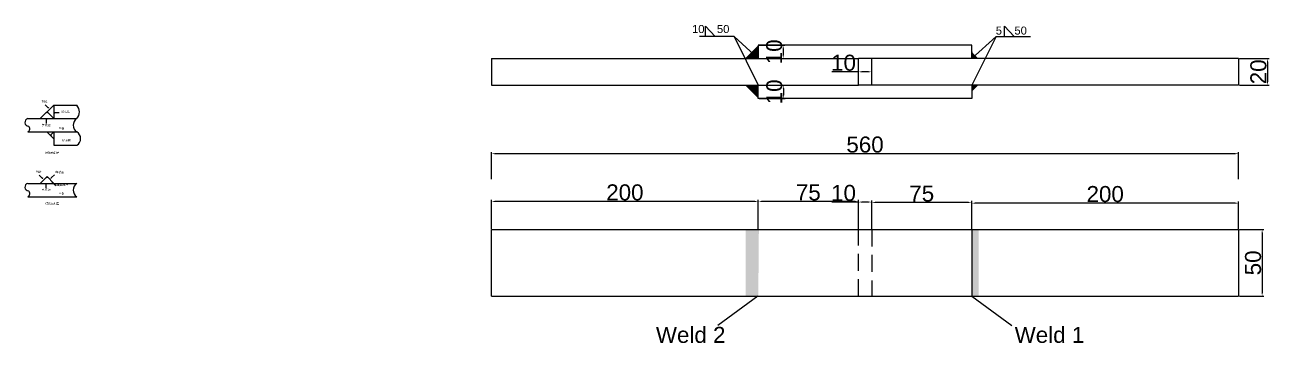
# Model space of a CAD drawing. Header units: millimetres. Extents: x 1455 to 24185, y -7314 to 4772.
# Drawn here: x 8602 to 9534, y 3110 to 3348 of the extents above; entities that cross this region are included whole.
import ezdxf

# ---------------------------------------------------------------- set-up
doc = ezdxf.new("R2010")
doc.units = ezdxf.units.MM
doc.linetypes.add('DASHED', pattern=[19.05, 12.7, -6.35])
doc.layers.add('焊缝', color=250, linetype='Continuous')
doc.styles.get("Standard").update_dxf_attribs({"font": 'arial.ttf'})
doc.dimstyles.new('ISO-25-JHF', dxfattribs={"dimtxt": 12, "dimasz": 2.5, "dimexe": 1.25, "dimexo": 0.625, "dimtad": 1, "dimtxsty": 'Standard', "dimcen": 2.5, "dimadec": 0, "dimazin": 0, "dimtfac": 1, "dimtmove": 0, "dimatfit": 3, "dimfxl": 1, "dimarcsym": 0})

# ---------------------------------------------------------------- blocks, each defined once
blk = doc.blocks.new('*D260')
at = {"color": 0, "lineweight": -2, "transparency": 16777216}
for p, q in [((9311.6, 3195.52), (9311.6, 3215.89)), ((9509.1, 3214.64), (9314.1, 3214.64)), ((9511.6, 3195.52), (9511.6, 3215.89))]:
    blk.add_line(p, q, dxfattribs=at)
at = {"color": 0, "transparency": 16777216}
for points in [[(9314.1, 3215.06), (9314.1, 3214.22), (9311.6, 3214.64)], [(9509.1, 3215.06), (9509.1, 3214.22), (9511.6, 3214.64)]]:
    blk.add_solid(points, dxfattribs=at)
at = {"layer": 'Defpoints', "color": 0, "transparency": 16777216}
for p in [(9311.6, 3214.64), (9311.6, 3194.9), (9511.6, 3194.9)]:
    blk.add_point(p, dxfattribs=at)
at = {"color": 0, "transparency": 16777216, "insert": (9411.6, 3221.39), "char_height": 12, "attachment_point": 5}
blk.add_mtext('200', dxfattribs=at)
blk = doc.blocks.new('*D261')
at = {"color": 0, "lineweight": -2, "transparency": 16777216}
for p, q in [((9236.6, 3195.52), (9236.6, 3216.31)), ((9309.1, 3215.06), (9239.1, 3215.06)), ((9311.6, 3195.52), (9311.6, 3216.31))]:
    blk.add_line(p, q, dxfattribs=at)
at = {"color": 0, "transparency": 16777216}
for points in [[(9239.1, 3215.47), (9239.1, 3214.64), (9236.6, 3215.06)], [(9309.1, 3215.47), (9309.1, 3214.64), (9311.6, 3215.06)]]:
    blk.add_solid(points, dxfattribs=at)
at = {"layer": 'Defpoints', "color": 0, "transparency": 16777216}
for p in [(9236.6, 3215.06), (9236.6, 3194.9), (9311.6, 3194.9)]:
    blk.add_point(p, dxfattribs=at)
at = {"color": 0, "transparency": 16777216, "insert": (9274.1, 3221.78), "char_height": 12, "attachment_point": 5}
blk.add_mtext('75', dxfattribs=at)
blk = doc.blocks.new('*D262')
at = {"color": 0, "lineweight": -2, "transparency": 16777216}
for p, q in [((9226.6, 3215.47), (9206.83, 3215.47)), ((9226.6, 3195.52), (9226.6, 3216.72)), ((9234.1, 3215.47), (9229.1, 3215.47)), ((9236.6, 3195.52), (9236.6, 3216.72))]:
    blk.add_line(p, q, dxfattribs=at)
at = {"color": 0, "transparency": 16777216}
for points in [[(9229.1, 3215.89), (9229.1, 3215.06), (9226.6, 3215.47)], [(9234.1, 3215.89), (9234.1, 3215.06), (9236.6, 3215.47)]]:
    blk.add_solid(points, dxfattribs=at)
at = {"layer": 'Defpoints', "color": 0, "transparency": 16777216}
for p in [(9226.6, 3215.47), (9226.6, 3194.9), (9236.6, 3194.9)]:
    blk.add_point(p, dxfattribs=at)
at = {"color": 0, "transparency": 16777216, "insert": (9215.47, 3222.23), "char_height": 12, "attachment_point": 5}
blk.add_mtext('10', dxfattribs=at)
blk = doc.blocks.new('*D263')
at = {"color": 0, "lineweight": -2, "transparency": 16777216}
for p, q in [((9151.6, 3195.52), (9151.6, 3217.14)), ((9224.1, 3215.89), (9154.1, 3215.89)), ((9226.6, 3195.52), (9226.6, 3217.14))]:
    blk.add_line(p, q, dxfattribs=at)
at = {"color": 0, "transparency": 16777216}
for points in [[(9154.1, 3216.31), (9154.1, 3215.47), (9151.6, 3215.89)], [(9224.1, 3216.31), (9224.1, 3215.47), (9226.6, 3215.89)]]:
    blk.add_solid(points, dxfattribs=at)
at = {"layer": 'Defpoints', "color": 0, "transparency": 16777216}
for p in [(9151.6, 3215.89), (9151.6, 3194.9), (9226.6, 3194.9)]:
    blk.add_point(p, dxfattribs=at)
at = {"color": 0, "transparency": 16777216, "insert": (9189.1, 3222.62), "char_height": 12, "attachment_point": 5}
blk.add_mtext('75', dxfattribs=at)
blk = doc.blocks.new('*D264')
at = {"color": 0, "lineweight": -2, "transparency": 16777216}
for p, q in [((8951.6, 3195.52), (8951.6, 3217.14)), ((9149.1, 3215.89), (8954.1, 3215.89)), ((9151.6, 3195.52), (9151.6, 3217.14))]:
    blk.add_line(p, q, dxfattribs=at)
at = {"color": 0, "transparency": 16777216}
for points in [[(8954.1, 3216.31), (8954.1, 3215.47), (8951.6, 3215.89)], [(9149.1, 3216.31), (9149.1, 3215.47), (9151.6, 3215.89)]]:
    blk.add_solid(points, dxfattribs=at)
at = {"layer": 'Defpoints', "color": 0, "transparency": 16777216}
for p in [(8951.6, 3215.89), (8951.6, 3194.9), (9151.6, 3194.9)]:
    blk.add_point(p, dxfattribs=at)
at = {"color": 0, "transparency": 16777216, "insert": (9051.6, 3222.64), "char_height": 12, "attachment_point": 5}
blk.add_mtext('200', dxfattribs=at)
blk = doc.blocks.new('*D265')
at = {"color": 0, "lineweight": -2, "transparency": 16777216}
for p, q in [((8951.6, 3232.58), (8951.6, 3252.95)), ((9509.1, 3251.7), (8954.1, 3251.7)), ((9511.6, 3232.58), (9511.6, 3252.95))]:
    blk.add_line(p, q, dxfattribs=at)
at = {"color": 0, "transparency": 16777216}
for points in [[(8954.1, 3252.11), (8954.1, 3251.28), (8951.6, 3251.7)], [(9509.1, 3252.11), (9509.1, 3251.28), (9511.6, 3251.7)]]:
    blk.add_solid(points, dxfattribs=at)
at = {"layer": 'Defpoints', "color": 0, "transparency": 16777216}
for p in [(8951.6, 3251.7), (8951.6, 3231.95), (9511.6, 3231.95)]:
    blk.add_point(p, dxfattribs=at)
at = {"color": 0, "transparency": 16777216, "insert": (9231.6, 3258.45), "char_height": 12, "attachment_point": 5}
blk.add_mtext('560', dxfattribs=at)
blk = doc.blocks.new('*D266')
at = {"color": 0, "lineweight": -2, "transparency": 16777216}
for p, q in [((9512.22, 3194.9), (9530.49, 3194.9)), ((9529.24, 3192.4), (9529.24, 3147.4)), ((9512.22, 3144.9), (9530.49, 3144.9))]:
    blk.add_line(p, q, dxfattribs=at)
at = {"color": 0, "transparency": 16777216}
for points in [[(9528.82, 3192.4), (9529.65, 3192.4), (9529.24, 3194.9)], [(9528.82, 3147.4), (9529.65, 3147.4), (9529.24, 3144.9)]]:
    blk.add_solid(points, dxfattribs=at)
at = {"layer": 'Defpoints', "color": 0, "transparency": 16777216}
for p in [(9511.6, 3194.9), (9511.6, 3144.9), (9529.24, 3144.9)]:
    blk.add_point(p, dxfattribs=at)
at = {"color": 0, "transparency": 16777216, "insert": (9522.48, 3169.9), "char_height": 12, "attachment_point": 5, "rotation": 90}
blk.add_mtext('50', dxfattribs=at)
blk = doc.blocks.new('*D271')
at = {"color": 0, "lineweight": -2, "transparency": 16777216}
for p, q in [((9152.22, 3333.02), (9171.52, 3333.02)), ((9170.27, 3330.52), (9170.27, 3325.52)), ((9152.22, 3323.02), (9171.52, 3323.02))]:
    blk.add_line(p, q, dxfattribs=at)
at = {"color": 0, "transparency": 16777216}
for points in [[(9169.85, 3330.52), (9170.69, 3330.52), (9170.27, 3333.02)], [(9169.85, 3325.52), (9170.69, 3325.52), (9170.27, 3323.02)]]:
    blk.add_solid(points, dxfattribs=at)
at = {"layer": 'Defpoints', "color": 0, "transparency": 16777216}
for p in [(9151.6, 3333.02), (9151.6, 3323.02), (9170.27, 3323.02)]:
    blk.add_point(p, dxfattribs=at)
at = {"color": 0, "transparency": 16777216, "insert": (9163.52, 3328.02), "char_height": 12, "attachment_point": 5, "rotation": 90}
blk.add_mtext('10', dxfattribs=at)
blk = doc.blocks.new('*D272')
at = {"color": 0, "lineweight": -2, "transparency": 16777216}
for p, q in [((9152.22, 3303.02), (9171.62, 3303.02)), ((9152.22, 3293.02), (9171.62, 3293.02)), ((9170.37, 3300.52), (9170.37, 3295.52))]:
    blk.add_line(p, q, dxfattribs=at)
at = {"color": 0, "transparency": 16777216}
for points in [[(9169.95, 3300.52), (9170.79, 3300.52), (9170.37, 3303.02)], [(9169.95, 3295.52), (9170.79, 3295.52), (9170.37, 3293.02)]]:
    blk.add_solid(points, dxfattribs=at)
at = {"layer": 'Defpoints', "color": 0, "transparency": 16777216}
for p in [(9151.6, 3303.02), (9151.6, 3293.02), (9170.37, 3293.02)]:
    blk.add_point(p, dxfattribs=at)
at = {"color": 0, "transparency": 16777216, "insert": (9163.62, 3298.02), "char_height": 12, "attachment_point": 5, "rotation": 90}
blk.add_mtext('10', dxfattribs=at)
blk = doc.blocks.new('*D273')
at = {"color": 0, "lineweight": -2, "transparency": 16777216}
for p, q in [((9226.6, 3313.02), (9206.83, 3313.02)), ((9226.6, 3303.65), (9226.6, 3314.27)), ((9234.1, 3313.02), (9229.1, 3313.02)), ((9236.6, 3303.65), (9236.6, 3314.27))]:
    blk.add_line(p, q, dxfattribs=at)
at = {"color": 0, "transparency": 16777216}
for points in [[(9229.1, 3313.44), (9229.1, 3312.61), (9226.6, 3313.02)], [(9234.1, 3313.44), (9234.1, 3312.61), (9236.6, 3313.02)]]:
    blk.add_solid(points, dxfattribs=at)
at = {"layer": 'Defpoints', "color": 0, "transparency": 16777216}
for p in [(9226.6, 3313.02), (9226.6, 3303.02), (9236.6, 3303.02)]:
    blk.add_point(p, dxfattribs=at)
at = {"color": 0, "transparency": 16777216, "insert": (9215.47, 3319.78), "char_height": 12, "attachment_point": 5}
blk.add_mtext('10', dxfattribs=at)
blk = doc.blocks.new('*D274')
at = {"color": 0, "lineweight": -2, "transparency": 16777216}
for p, q in [((9512.22, 3323.02), (9534.47, 3323.02)), ((9533.22, 3320.52), (9533.22, 3305.52)), ((9512.22, 3303.02), (9534.47, 3303.02))]:
    blk.add_line(p, q, dxfattribs=at)
at = {"color": 0, "transparency": 16777216}
for points in [[(9532.81, 3320.52), (9533.64, 3320.52), (9533.22, 3323.02)], [(9532.81, 3305.52), (9533.64, 3305.52), (9533.22, 3303.02)]]:
    blk.add_solid(points, dxfattribs=at)
at = {"layer": 'Defpoints', "color": 0, "transparency": 16777216}
for p in [(9511.6, 3323.02), (9511.6, 3303.02), (9533.22, 3303.02)]:
    blk.add_point(p, dxfattribs=at)
at = {"color": 0, "transparency": 16777216, "insert": (9526.47, 3313.02), "char_height": 12, "attachment_point": 5, "rotation": 90}
blk.add_mtext('20', dxfattribs=at)

msp = doc.modelspace()

# ---------------------------------------------------------------- hatches: boundary and pattern name
at = {"layer": '焊缝'}
h = msp.add_hatch(color=250, dxfattribs=at)
h.dxf.hatch_style = 1
h.paths.add_polyline_path([(9141.6, 3323.025), (9151.6, 3333.025), (9151.6, 3323.025)])
h = msp.add_hatch(color=250, dxfattribs=at)
h.dxf.hatch_style = 1
h.paths.add_polyline_path([(9316.6, 3323.025), (9311.6, 3328.025), (9311.6, 3323.025)])
h = msp.add_hatch(color=250, dxfattribs=at)
h.dxf.hatch_style = 1
h.paths.add_polyline_path([(9141.6, 3303.025), (9151.6, 3293.025), (9151.6, 3303.025)])
h = msp.add_hatch(color=250, dxfattribs=at)
h.dxf.hatch_style = 1
h.paths.add_polyline_path([(9316.6, 3303.025), (9311.6, 3298.025), (9311.6, 3303.025)])
h = msp.add_hatch(color=250, dxfattribs=at)
h.dxf.hatch_style = 1
h.paths.add_polyline_path([(9152.03, 3194.897), (9142.03, 3194.897), (9142.03, 3144.897), (9151.6, 3144.897)])
h = msp.add_hatch(color=250, dxfattribs=at)
h.dxf.hatch_style = 1
h.paths.add_polyline_path([(9316.648, 3194.897), (9311.648, 3194.897), (9311.6, 3144.897), (9316.648, 3144.897)])

# ---------------------------------------------------------------- linework, layer by layer
for p, q in [((9133.41, 3339.416), (9107.647, 3339.416)), ((9112.107, 3339.416), (9112.107, 3347.181)), ((9112.107, 3347.181), (9119.338, 3339.416)), ((9151.6, 3323.025), (9133.41, 3339.416)), ((9133.41, 3339.416), (9151.6, 3303.025)), ((9311.6, 3323.025), (9329.79, 3339.416)), ((9329.79, 3339.416), (9311.6, 3303.025)), ((9329.79, 3339.416), (9355.553, 3339.416)), ((9336.08, 3339.416), (9336.08, 3347.181)), ((9336.08, 3347.181), (9343.311, 3339.416)), ((9311.6, 3333.025), (9151.6, 3333.025)), ((9151.6, 3333.025), (9151.6, 3323.025)), ((9311.6, 3323.025), (9311.6, 3333.025)), ((8951.6, 3323.025), (8951.6, 3303.025)), ((8951.6, 3323.025), (9226.6, 3323.025)), ((9236.6, 3323.025), (9226.6, 3323.025)), ((9226.6, 3303.025), (9226.6, 3323.025)), ((9511.6, 3323.025), (9236.6, 3323.025)), ((9236.6, 3303.025), (9236.6, 3323.025)), ((9311.6, 3328.025), (9311.6, 3323.025)), ((9511.6, 3323.025), (9511.6, 3303.025)), ((8951.6, 3303.025), (9226.6, 3303.025)), ((9151.6, 3293.025), (9151.6, 3303.025)), ((9236.6, 3303.025), (9226.6, 3303.025)), ((9511.6, 3303.025), (9236.6, 3303.025)), ((9311.6, 3303.025), (9311.6, 3293.025)), ((9311.6, 3293.025), (9151.6, 3293.025)), ((8623.507, 3287.978), (8613.254, 3277.978)), ((8619.403, 3286.166), (8617.151, 3288.337)), ((8618.391, 3282.257), (8618.874, 3282.728)), ((8619.575, 3286.344), (8619.232, 3285.988)), ((8619.751, 3285.83), (8619.232, 3285.988)), ((8619.751, 3285.83), (8619.575, 3286.344)), ((8623.507, 3287.978), (8623.507, 3277.978)), ((8623.507, 3287.978), (8640.752, 3287.978)), ((8623.854, 3282.673), (8624.337, 3282.921)), ((8624.337, 3282.426), (8624.337, 3282.921)), ((8604, 3277.978), (8640.752, 3277.978)), ((8617.756, 3277.772), (8617.509, 3277.289)), ((8617.509, 3277.289), (8618.003, 3277.289)), ((8617.756, 3277.772), (8618.003, 3277.289)), ((8617.756, 3277.289), (8617.756, 3274.338)), ((8618.03, 3282.636), (8618.391, 3282.257)), ((8623.854, 3282.673), (8624.337, 3282.426)), ((8624.337, 3282.673), (8627.466, 3282.673)), ((8604, 3267.978), (8640.752, 3267.978)), ((8623.507, 3262.805), (8618.256, 3267.978)), ((8621.601, 3265.398), (8621.244, 3265.035)), ((8621.289, 3265.727), (8621.601, 3265.398)), ((8623.507, 3267.978), (8623.507, 3257.978)), ((8623.507, 3257.978), (8640.752, 3257.978)), ((8604, 3229.47), (8640.752, 3229.47)), ((8614.944, 3233.354), (8612.692, 3235.525)), ((8618.509, 3234.595), (8613.254, 3229.47)), ((8615.116, 3233.532), (8614.772, 3233.176)), ((8615.292, 3233.019), (8614.772, 3233.176)), ((8615.292, 3233.019), (8615.116, 3233.532)), ((8617.517, 3229.264), (8617.27, 3228.781)), ((8617.27, 3228.781), (8617.764, 3228.781)), ((8617.517, 3229.264), (8617.764, 3228.781)), ((8617.517, 3228.781), (8617.517, 3225.83)), ((8618.03, 3234.128), (8618.391, 3233.749)), ((8618.391, 3233.749), (8618.874, 3234.22)), ((8621.419, 3233.459), (8621.949, 3233.577)), ((8621.949, 3233.577), (8621.633, 3233.958)), ((8621.791, 3233.768), (8624.198, 3235.766)), ((8622.582, 3229.822), (8622.821, 3229.334)), ((8622.582, 3229.822), (8623.118, 3229.731)), ((8622.821, 3229.334), (8623.118, 3229.731)), ((8622.97, 3229.533), (8625.334, 3227.766)), ((8604, 3219.47), (8640.752, 3219.47)), ((8951.6, 3144.897), (8951.6, 3194.897)), ((8951.6, 3194.897), (9511.6, 3194.897)), ((9311.6, 3194.897), (9311.6, 3144.897)), ((9511.6, 3194.897), (9511.6, 3144.897)), ((8951.6, 3144.897), (9511.6, 3144.897)), ((9151.244, 3144.897), (9121.246, 3122.911)), ((9311.6, 3144.897), (9341.597, 3122.911))]:
    msp.add_line(p, q)
at = {"linetype": 'DASHED'}
for p, q in [((8623.507, 3277.978), (8618.509, 3283.103)), ((8623.507, 3267.978), (8620.921, 3265.353)), ((8623.507, 3229.47), (8618.509, 3234.595)), ((9226.6, 3144.897), (9226.6, 3194.897)), ((9236.6, 3194.897), (9236.6, 3144.897))]:
    msp.add_line(p, q, dxfattribs=at)
for centre, radius, start, end in [((8635.653, 3282.978), 7.141, 315.556346, 44.443654), ((8604.757, 3275.203), 2.876, 105.254291, 267.607552), ((8644.349, 3272.978), 6.16, 125.737304, 234.262696), ((8603.166, 3270.322), 2.489, 289.585491, 53.770778), ((8637.9, 3262.978), 5.756, 299.695206, 60.304794), ((8604.757, 3226.695), 2.876, 105.254291, 267.607552), ((8622.702, 3229.837), 0.491, 93.701302, 228.340271), ((8644.349, 3224.47), 6.16, 125.737304, 234.262696), ((8603.166, 3221.814), 2.489, 289.585491, 53.770778)]:
    msp.add_arc(centre, radius, start, end)

# ---------------------------------------------------------------- texts
for s, width, insert, char_height, attachment_point in [('\\pt0;10    50', 68.30832, (9101.955, 3342.012), 6, 7), ('5    50', 68.30832, (9329.61, 3346.933), 6, 1), ('{\\fSimSun|b0|i0|c134|p2;斜边}', 19.58817, (8614.523, 3291.62), 1.5, 1), ('{\\fSimSun|b0|i0|c134|p2;受拉边}', 19.58817, (8629.158, 3283.884), 1.5, 1), ('{\\fSimSun|b0|i0|c134|p2;剪切边}', 19.58817, (8614.75, 3273.814), 1.5, 1), ('{\\fSimSun|b0|i0|c134|p2;主板}', 19.58817, (8627.189, 3271.234), 1.5, 1), ('{\\fSimSun|b0|i0|c134|p2;搭接板}', 19.58817, (8629.928, 3262.479), 1.5, 1), ('{\\fSimSun|b0|i0|c134|p2;试验前测量}', 19.58817, (8617.096, 3253.051), 1.5, 1), ('{\\fSimSun|b0|i0|c134|p2;斜边}', 19.58817, (8610.064, 3238.809), 1.5, 1), ('{\\fSimSun|b0|i0|c134|p2;断裂面}', 19.58817, (8624.866, 3238.641), 1.5, 1), ('{\\fSimSun|b0|i0|c134|p2;断裂角度}', 19.58817, (8626.031, 3229.03), 1.5, 1), ('{\\fSimSun|b0|i0|c134|p2;剪切边}', 19.58817, (8614.75, 3225.306), 1.5, 1), ('{\\fSimSun|b0|i0|c134|p2;主板}', 19.58817, (8627.189, 3222.726), 1.5, 1), ('{\\fSimSun|b0|i0|c134|p2;试验后测量}', 19.58817, (8617.096, 3215.166), 1.5, 1), ('Weld 2', 68.30832, (9074.838, 3121.973), 12, 1), ('Weld 1', 68.30832, (9343.76, 3121.973), 12, 1)]:
    msp.add_mtext_dynamic_manual_height_columns(s, width=width, gutter_width=12.5, heights=[0], dxfattribs=dict(insert=insert, char_height=char_height, attachment_point=attachment_point))

# ---------------------------------------------------------------- dimensions: what is measured, and where the dimension line sits
for base, p1, p2, picture, middle in [((9170.272, 3323.025), (9151.6, 3333.025), (9151.6, 3323.025), '*D271', (9170.272, 3328.025)), ((9170.37, 3293.025), (9151.6, 3303.025), (9151.6, 3293.025), '*D272', (9170.37, 3298.025))]:
    dim = msp.add_linear_dim(base=base, p1=p1, p2=p2, angle=270, dimstyle='ISO-25-JHF')
    dim.commit()
    dim.dimension.update_dxf_attribs({"geometry": picture, "text_midpoint": middle, "dimtype": 161})
for p1, p2, distance, picture, middle in [((9236.6, 3303.025), (9226.6, 3303.025), -10, '*D273', (9215.465, 3319.777)), ((9511.6, 3323.025), (9511.6, 3303.025), 21.624, '*D274', (9526.472, 3313.025)), ((9511.6, 3231.952), (8951.6, 3231.952), -19.743, '*D265', (9231.6, 3258.447)), ((9151.6, 3194.897), (8951.6, 3194.897), -20.993, '*D264', (9051.6, 3222.642)), ((9226.6, 3194.897), (9151.6, 3194.897), -20.993, '*D263', (9189.1, 3222.618)), ((9236.6, 3194.897), (9226.6, 3194.897), -20.577, '*D262', (9215.465, 3222.225)), ((9311.6, 3194.897), (9236.6, 3194.897), -20.16, '*D261', (9274.1, 3221.784)), ((9511.6, 3194.897), (9311.6, 3194.897), -19.743, '*D260', (9411.6, 3221.392)), ((9511.6, 3194.897), (9511.6, 3144.897), 17.636, '*D266', (9522.484, 3169.897))]:
    dim = msp.add_aligned_dim(p1=p1, p2=p2, distance=distance, dimstyle='ISO-25-JHF')
    dim.commit()
    dim.dimension.update_dxf_attribs({"geometry": picture, "text_midpoint": middle})

doc.saveas('drawing.dxf')
